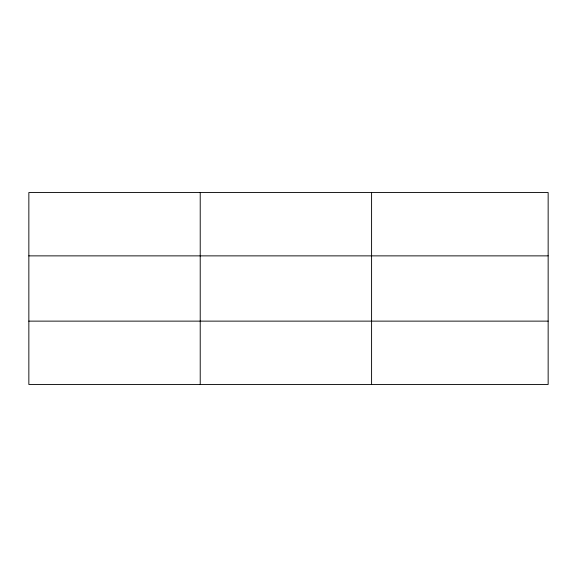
<?xml version="1.0" encoding="UTF-8"?>
<svg xmlns="http://www.w3.org/2000/svg" width="577" height="577" viewBox="0 0 577 577"><rect width="100%" height="100%" fill="white"/><g stroke="black" fill="none" stroke-linecap="round" stroke-linejoin="round"><path stroke-width="0.87" d="M200.219 384.47L200.219 192.53M371.588 384.47L371.588 192.53M548.15 255.871L548.15 192.53L28.85 192.53L28.85 384.47L548.15 384.47L548.15 255.871L28.85 255.871M28.85 321.129L548.15 321.129"/></g></svg>
